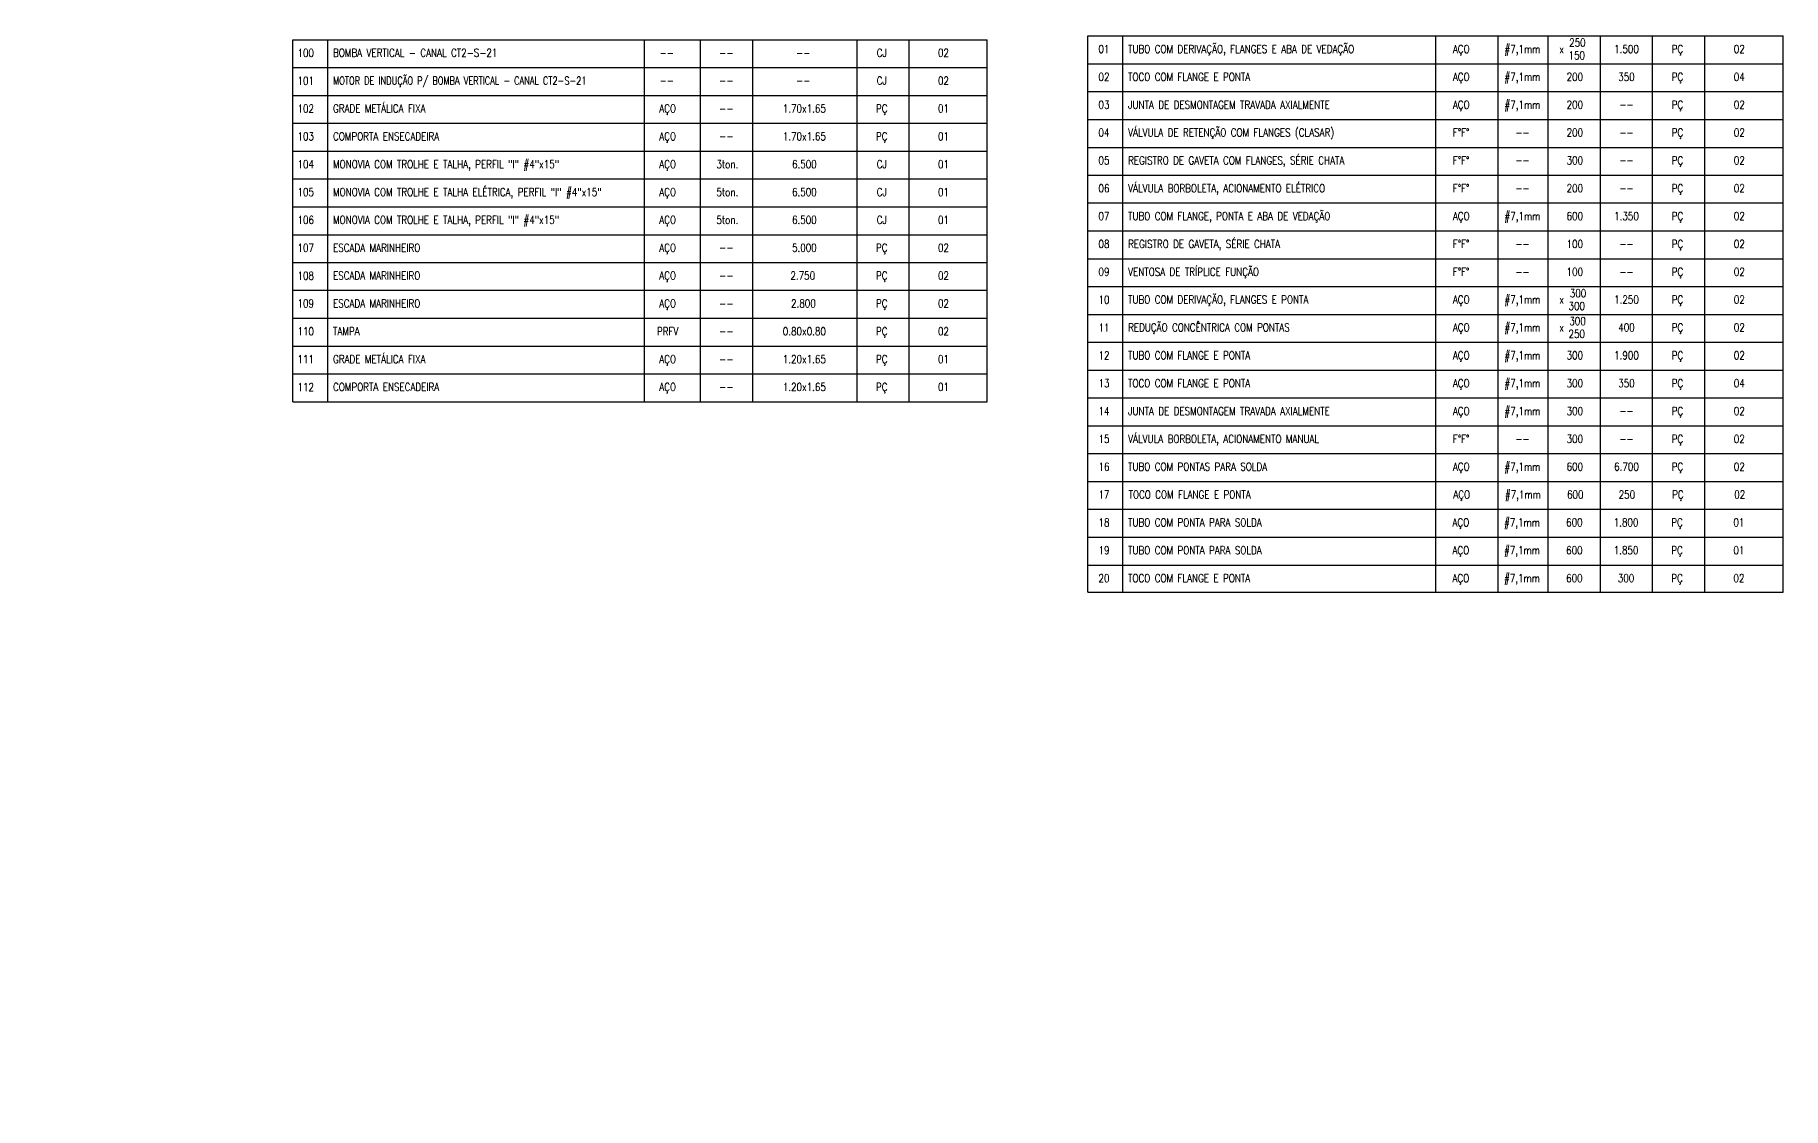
# Model space of a CAD drawing. Header units: feet. Extents: x 0 to 285115, y 0 to 9111421.
# Drawn here: x 285079.85 to 285101.69, y 9111394.03 to 9111407.43 of the extents above; entities that cross this region are included whole.
import ezdxf
from ezdxf import colors
from ezdxf.entities.mleader import LeaderData, LeaderLine
from ezdxf.enums import TextEntityAlignment as Align
from ezdxf.math import Vec2, Vec3

# ---------------------------------------------------------------- set-up
doc = ezdxf.new("R2010")
doc.units = ezdxf.units.FT
doc.header["$MEASUREMENT"] = 0
for name, color, linetype in [('det-tabl', 1, 'CONTINUOUS'), ('H-SA-TEXTO', 2, 'CONTINUOUS'), ('TEXTO', 2, 'CONTINUOUS')]:
    doc.layers.add(name, color=color, linetype=linetype)
doc.styles.add('EGC_Arial_2.0mm', font='arial.ttf', dxfattribs={"width": 0.8, "height": 2})
doc.styles.add('ROMANS', font='romans.shx')

# ---------------------------------------------------------------- blocks, each defined once
blk = doc.blocks.new('_None')

msp = doc.modelspace()

# ---------------------------------------------------------------- linework, layer by layer
at = {"layer": 'det-tabl', "color": 4}
for p, q in [((285083.068, 9111407.37), (285090.894, 9111407.37)), ((285083.068, 9111402.849), (285083.068, 9111407.37)), ((285083.503, 9111403.544), (285083.503, 9111407.37)), ((285087.461, 9111402.849), (285087.461, 9111407.37)), ((285088.162, 9111402.849), (285088.162, 9111407.37)), ((285088.814, 9111407.37), (285091.744, 9111407.37)), ((285088.814, 9111402.849), (285088.814, 9111407.37)), ((285090.118, 9111402.849), (285090.118, 9111407.37)), ((285090.77, 9111402.849), (285090.77, 9111407.37)), ((285091.744, 9111402.849), (285091.744, 9111407.37)), ((285093.002, 9111402.2), (285093.002, 9111407.418)), ((285093.002, 9111407.418), (285098.753, 9111407.418)), ((285093.437, 9111402.2), (285093.437, 9111407.418)), ((285097.35, 9111402.2), (285097.35, 9111407.418)), ((285098.126, 9111402.2), (285098.126, 9111407.418)), ((285098.753, 9111402.2), (285098.753, 9111407.418)), ((285098.753, 9111407.418), (285101.687, 9111407.418)), ((285099.405, 9111402.2), (285099.405, 9111407.418)), ((285100.057, 9111402.2), (285100.057, 9111407.418)), ((285100.709, 9111402.2), (285100.709, 9111407.418)), ((285101.687, 9111402.2), (285101.687, 9111407.418)), ((285083.503, 9111402.849), (285083.503, 9111407.022)), ((285093.002, 9111400.471), (285093.002, 9111402.2)), ((285093.437, 9111400.471), (285093.437, 9111402.2)), ((285097.35, 9111400.471), (285097.35, 9111402.2)), ((285098.126, 9111400.471), (285098.126, 9111402.2)), ((285098.753, 9111402.2), (285101.687, 9111402.2)), ((285098.753, 9111400.471), (285098.753, 9111402.2)), ((285099.405, 9111400.471), (285099.405, 9111402.2)), ((285100.057, 9111400.471), (285100.057, 9111402.2)), ((285100.709, 9111400.471), (285100.709, 9111402.2)), ((285101.687, 9111400.471), (285101.687, 9111402.2)), ((285093.002, 9111400.471), (285101.687, 9111400.471))]:
    msp.add_line(p, q, dxfattribs=at)
at = {"layer": 'det-tabl', "color": 2}
for p, q in [((285083.068, 9111407.022), (285091.744, 9111407.022)), ((285093.002, 9111407.07), (285098.753, 9111407.07)), ((285098.753, 9111407.07), (285101.687, 9111407.07)), ((285083.068, 9111406.675), (285091.744, 9111406.675)), ((285093.002, 9111406.722), (285098.753, 9111406.722)), ((285098.753, 9111406.722), (285101.687, 9111406.722)), ((285093.002, 9111406.374), (285098.753, 9111406.374)), ((285098.753, 9111406.374), (285101.687, 9111406.374)), ((285083.068, 9111406.327), (285091.744, 9111406.327)), ((285083.068, 9111405.979), (285091.744, 9111405.979)), ((285093.002, 9111406.026), (285098.753, 9111406.026)), ((285098.753, 9111406.026), (285101.687, 9111406.026)), ((285083.068, 9111405.631), (285091.744, 9111405.631)), ((285093.002, 9111405.679), (285098.753, 9111405.679)), ((285098.753, 9111405.679), (285101.687, 9111405.679)), ((285083.068, 9111405.283), (285091.744, 9111405.283)), ((285093.002, 9111405.331), (285098.753, 9111405.331)), ((285098.753, 9111405.331), (285101.687, 9111405.331)), ((285083.068, 9111404.935), (285091.744, 9111404.935)), ((285093.002, 9111404.983), (285098.753, 9111404.983)), ((285098.753, 9111404.983), (285101.687, 9111404.983)), ((285093.002, 9111404.635), (285098.753, 9111404.635)), ((285098.753, 9111404.635), (285101.687, 9111404.635)), ((285083.068, 9111404.588), (285091.744, 9111404.588)), ((285083.068, 9111404.24), (285091.744, 9111404.24)), ((285093.002, 9111404.287), (285098.753, 9111404.287)), ((285098.753, 9111404.287), (285101.687, 9111404.287)), ((285083.068, 9111403.892), (285091.744, 9111403.892)), ((285093.002, 9111403.94), (285098.753, 9111403.94)), ((285098.753, 9111403.94), (285101.687, 9111403.94)), ((285093.002, 9111403.592), (285098.753, 9111403.592)), ((285098.753, 9111403.592), (285101.687, 9111403.592)), ((285093.002, 9111403.244), (285098.753, 9111403.244)), ((285098.753, 9111403.244), (285101.687, 9111403.244)), ((285093.002, 9111402.896), (285098.753, 9111402.896)), ((285098.753, 9111402.896), (285101.687, 9111402.896)), ((285093.002, 9111402.548), (285098.753, 9111402.548)), ((285098.753, 9111402.548), (285101.687, 9111402.548)), ((285093.002, 9111402.2), (285098.753, 9111402.2)), ((285093.002, 9111402.2), (285098.753, 9111402.2)), ((285098.753, 9111402.2), (285101.687, 9111402.2)), ((285093.002, 9111401.853), (285098.753, 9111401.853)), ((285098.753, 9111401.853), (285101.687, 9111401.853)), ((285093.002, 9111401.505), (285101.687, 9111401.505)), ((285093.002, 9111401.505), (285098.753, 9111401.505)), ((285098.753, 9111401.505), (285101.687, 9111401.505)), ((285093.002, 9111401.157), (285098.753, 9111401.157)), ((285098.753, 9111401.157), (285101.687, 9111401.157)), ((285093.002, 9111400.809), (285098.753, 9111400.809)), ((285098.753, 9111400.809), (285101.687, 9111400.809))]:
    msp.add_line(p, q, dxfattribs=at)

# ---------------------------------------------------------------- texts
at = {"layer": 'TEXTO', "style": 'ROMANS'}
for s, width, p in [('100', 0.8, (285083.126, 9111407.156)), ('BOMBA VERTICAL - CANAL CT2-S-21', 0.8, (285083.57, 9111407.157)), ('01', 0.8, (285093.134, 9111407.204)), ('TUBO COM DERIVAÇÃO, FLANGES E ABA DE VEDAÇÃO', 0.8, (285093.504, 9111407.204)), ('AÇO', 0.8, (285097.562, 9111407.204)), ('x', 0.8, (285098.891, 9111407.204)), ('250', 0.8, (285099.015, 9111407.284)), ('--', 0.8, (285087.65, 9111407.157)), ('--', 0.8, (285088.395, 9111407.157)), ('--', 0.8, (285089.356, 9111407.157)), ('150', 0.8, (285099.007, 9111407.124)), ('101', 0.8, (285083.126, 9111406.808)), ('MOTOR DE INDUÇÃO P/ BOMBA VERTICAL - CANAL CT2-S-21', 0.75, (285083.57, 9111406.809)), ('--', 0.8, (285087.65, 9111406.809)), ('--', 0.8, (285088.395, 9111406.809)), ('--', 0.8, (285089.356, 9111406.809)), ('02', 0.8, (285093.134, 9111406.856)), ('TOCO COM FLANGE E PONTA', 0.8, (285093.504, 9111406.856)), ('AÇO', 0.8, (285097.562, 9111406.856)), ('GRADE METÁLICA FIXA', 0.8, (285083.57, 9111406.461)), ('03', 0.8, (285093.134, 9111406.508)), ('JUNTA DE DESMONTAGEM TRAVADA AXIALMENTE', 0.8, (285093.504, 9111406.508)), ('AÇO', 0.8, (285097.562, 9111406.508)), ('102', 0.8, (285083.126, 9111406.46)), ('--', 0.8, (285088.395, 9111406.461)), ('103', 0.8, (285083.126, 9111406.113)), ('COMPORTA ENSECADEIRA', 0.8, (285083.57, 9111406.113)), ('--', 0.8, (285088.395, 9111406.113)), ('04', 0.8, (285093.134, 9111406.16)), ('VÁLVULA DE RETENÇÃO COM FLANGES (CLASAR)', 0.8, (285093.504, 9111406.161)), ('F%%DF%%D', 0.8, (285097.562, 9111406.161)), ('REGISTRO DE GAVETA COM FLANGES, SÉRIE CHATA', 0.8, (285093.504, 9111405.813)), ('104', 0.8, (285083.126, 9111405.765)), ('MONOVIA COM TROLHE E TALHA, PERFIL "I" #4"x15"', 0.8, (285083.57, 9111405.765)), ('05', 0.8, (285093.134, 9111405.812)), ('F%%DF%%D', 0.8, (285097.562, 9111405.813)), ('105', 0.8, (285083.126, 9111405.417)), ('MONOVIA COM TROLHE E TALHA ELÉTRICA, PERFIL "I" #4"x15"', 0.8, (285083.57, 9111405.417)), ('06', 0.8, (285093.134, 9111405.464)), ('VÁLVULA BORBOLETA, ACIONAMENTO ELÉTRICO', 0.8, (285093.504, 9111405.465)), ('F%%DF%%D', 0.8, (285097.562, 9111405.465)), ('106', 0.8, (285083.126, 9111405.069)), ('MONOVIA COM TROLHE E TALHA, PERFIL "I" #4"x15"', 0.8, (285083.57, 9111405.07)), ('07', 0.8, (285093.134, 9111405.117)), ('TUBO COM FLANGE, PONTA E ABA DE VEDAÇÃO', 0.8, (285093.504, 9111405.117)), ('AÇO', 0.8, (285097.562, 9111405.117)), ('08', 0.8, (285093.134, 9111404.769)), ('REGISTRO DE GAVETA, SÉRIE CHATA', 0.8, (285093.504, 9111404.769)), ('F%%DF%%D', 0.8, (285097.562, 9111404.769)), ('107', 0.8, (285083.126, 9111404.721)), ('ESCADA MARINHEIRO', 0.8, (285083.57, 9111404.722)), ('--', 0.8, (285088.395, 9111404.722)), ('108', 0.8, (285083.126, 9111404.373)), ('ESCADA MARINHEIRO', 0.8, (285083.57, 9111404.374)), ('--', 0.8, (285088.395, 9111404.374)), ('2.750', 0.8, (285089.285, 9111404.374)), ('09', 0.8, (285093.134, 9111404.421)), ('VENTOSA DE TRÍPLICE FUNÇÃO', 0.8, (285093.504, 9111404.421)), ('F%%DF%%D', 0.8, (285097.562, 9111404.421)), ('10', 0.8, (285093.134, 9111404.073)), ('TUBO COM DERIVAÇÃO, FLANGES E PONTA', 0.8, (285093.504, 9111404.074)), ('AÇO', 0.8, (285097.562, 9111404.074)), ('300', 0.8, (285099.023, 9111404.153)), ('109', 0.8, (285083.126, 9111404.026)), ('ESCADA MARINHEIRO', 0.8, (285083.57, 9111404.026)), ('--', 0.8, (285088.395, 9111404.026)), ('2.800', 0.8, (285089.293, 9111404.026)), ('x', 0.8, (285098.891, 9111404.074)), ('300', 0.8, (285099.007, 9111403.994)), ('110', 0.8, (285083.126, 9111403.678)), ('TAMPA', 0.8, (285083.57, 9111403.678)), ('11', 0.8, (285093.134, 9111403.725)), ('REDUÇÃO CONCÊNTRICA COM PONTAS', 0.8, (285093.504, 9111403.726)), ('AÇO', 0.8, (285097.562, 9111403.726)), ('x', 0.8, (285098.891, 9111403.726)), ('250', 0.8, (285099.007, 9111403.646)), ('300', 0.8, (285099.017, 9111403.806)), ('--', 0.8, (285088.395, 9111403.678)), ('12', 0.8, (285093.134, 9111403.377)), ('TUBO COM FLANGE E PONTA', 0.8, (285093.504, 9111403.378)), ('AÇO', 0.8, (285097.562, 9111403.378)), ('13', 0.8, (285093.134, 9111403.03)), ('TOCO COM FLANGE E PONTA', 0.8, (285093.504, 9111403.03)), ('AÇO', 0.8, (285097.562, 9111403.03)), ('14', 0.8, (285093.134, 9111402.682)), ('JUNTA DE DESMONTAGEM TRAVADA AXIALMENTE', 0.8, (285093.504, 9111402.682)), ('AÇO', 0.8, (285097.562, 9111402.682)), ('15', 0.8, (285093.134, 9111402.334)), ('VÁLVULA BORBOLETA, ACIONAMENTO MANUAL', 0.8, (285093.504, 9111402.334)), ('F%%DF%%D', 0.8, (285097.562, 9111402.334)), ('16', 0.8, (285093.134, 9111401.986)), ('TUBO COM PONTAS PARA SOLDA', 0.8, (285093.504, 9111401.987)), ('AÇO', 0.8, (285097.562, 9111401.987)), ('17', 0.8, (285093.134, 9111401.638)), ('TOCO COM FLANGE E PONTA', 0.8, (285093.51, 9111401.639)), ('AÇO', 0.8, (285097.568, 9111401.639)), ('18', 0.8, (285093.134, 9111401.29)), ('TUBO COM PONTA PARA SOLDA', 0.8, (285093.504, 9111401.291)), ('AÇO', 0.8, (285097.557, 9111401.291)), ('19', 0.8, (285093.134, 9111400.943)), ('TUBO COM PONTA PARA SOLDA', 0.8, (285093.504, 9111400.943)), ('AÇO', 0.8, (285097.557, 9111400.943)), ('20', 0.8, (285093.134, 9111400.595)), ('TOCO COM FLANGE E PONTA', 0.8, (285093.504, 9111400.595)), ('AÇO', 0.8, (285097.557, 9111400.595))]:
    msp.add_text(s, height=0.1, dxfattribs=dict(at, width=width)).set_placement(p)
at = {"layer": 'TEXTO', "style": 'ROMANS', "width": 0.8}
for s, p in [('CJ', (285090.426, 9111407.157)), ('02', (285091.197, 9111407.157)), ('#7,1mm', (285098.431, 9111407.204)), ('1.500', (285099.731, 9111407.204)), ('PÇ', (285100.368, 9111407.204)), ('02', (285101.141, 9111407.204)), ('CJ', (285090.426, 9111406.809)), ('02', (285091.197, 9111406.809)), ('#7,1mm', (285098.431, 9111406.856)), ('200', (285099.086, 9111406.856)), ('350', (285099.731, 9111406.856)), ('PÇ', (285100.368, 9111406.856)), ('04', (285101.141, 9111406.856)), ('#7,1mm', (285098.431, 9111406.508)), ('200', (285099.086, 9111406.508)), ('PÇ', (285100.368, 9111406.508)), ('02', (285101.141, 9111406.508)), ('AÇO', (285087.751, 9111406.461)), ('1.70x1.65', (285089.459, 9111406.461)), ('PÇ', (285090.426, 9111406.461)), ('01', (285091.197, 9111406.461)), ('--', (285099.731, 9111406.508)), ('AÇO', (285087.751, 9111406.113)), ('1.70x1.65', (285089.459, 9111406.113)), ('PÇ', (285090.426, 9111406.113)), ('01', (285091.197, 9111406.113)), ('--', (285098.431, 9111406.161)), ('200', (285099.086, 9111406.161)), ('--', (285099.731, 9111406.161)), ('PÇ', (285100.368, 9111406.161)), ('02', (285101.141, 9111406.161)), ('AÇO', (285087.751, 9111405.765)), ('3ton.', (285088.497, 9111405.765)), ('6.500', (285089.459, 9111405.765)), ('CJ', (285090.426, 9111405.765)), ('01', (285091.197, 9111405.765)), ('--', (285098.431, 9111405.813)), ('300', (285099.086, 9111405.813)), ('--', (285099.731, 9111405.813)), ('PÇ', (285100.368, 9111405.813)), ('02', (285101.141, 9111405.813)), ('AÇO', (285087.751, 9111405.417)), ('5ton.', (285088.497, 9111405.417)), ('6.500', (285089.459, 9111405.417)), ('CJ', (285090.426, 9111405.417)), ('01', (285091.197, 9111405.417)), ('--', (285098.431, 9111405.465)), ('200', (285099.086, 9111405.465)), ('--', (285099.731, 9111405.465)), ('PÇ', (285100.368, 9111405.465)), ('02', (285101.141, 9111405.465)), ('AÇO', (285087.751, 9111405.07)), ('5ton.', (285088.497, 9111405.07)), ('6.500', (285089.459, 9111405.07)), ('CJ', (285090.426, 9111405.07)), ('01', (285091.197, 9111405.07)), ('#7,1mm', (285098.431, 9111405.117)), ('600', (285099.086, 9111405.117)), ('1.350', (285099.731, 9111405.117)), ('PÇ', (285100.368, 9111405.117)), ('02', (285101.141, 9111405.117)), ('100', (285099.086, 9111404.769)), ('PÇ', (285100.368, 9111404.769)), ('02', (285101.141, 9111404.769)), ('AÇO', (285087.751, 9111404.722)), ('5.000', (285089.459, 9111404.722)), ('PÇ', (285090.426, 9111404.722)), ('02', (285091.197, 9111404.722)), ('--', (285098.431, 9111404.769)), ('--', (285099.731, 9111404.769)), ('AÇO', (285087.751, 9111404.374)), ('PÇ', (285090.426, 9111404.374)), ('02', (285091.197, 9111404.374)), ('--', (285098.431, 9111404.421)), ('100', (285099.086, 9111404.421)), ('--', (285099.731, 9111404.421)), ('PÇ', (285100.368, 9111404.421)), ('02', (285101.141, 9111404.421)), ('#7,1mm', (285098.431, 9111404.074)), ('1.250', (285099.731, 9111404.074)), ('PÇ', (285100.368, 9111404.074)), ('02', (285101.141, 9111404.074)), ('AÇO', (285087.751, 9111404.026)), ('PÇ', (285090.426, 9111404.026)), ('02', (285091.197, 9111404.026)), ('PRFV', (285087.751, 9111403.678)), ('0.80x0.80', (285089.459, 9111403.678)), ('PÇ', (285090.426, 9111403.678)), ('02', (285091.197, 9111403.678)), ('#7,1mm', (285098.431, 9111403.726)), ('400', (285099.731, 9111403.726)), ('PÇ', (285100.368, 9111403.726)), ('02', (285101.141, 9111403.726)), ('#7,1mm', (285098.431, 9111403.378)), ('300', (285099.086, 9111403.378)), ('1.900', (285099.731, 9111403.378)), ('PÇ', (285100.368, 9111403.378)), ('02', (285101.141, 9111403.378)), ('#7,1mm', (285098.431, 9111403.03)), ('300', (285099.086, 9111403.03)), ('350', (285099.731, 9111403.03)), ('PÇ', (285100.368, 9111403.03)), ('04', (285101.141, 9111403.03)), ('#7,1mm', (285098.431, 9111402.682)), ('300', (285099.086, 9111402.682)), ('--', (285099.731, 9111402.682)), ('PÇ', (285100.368, 9111402.682)), ('02', (285101.141, 9111402.682)), ('300', (285099.086, 9111402.334)), ('PÇ', (285100.368, 9111402.334)), ('02', (285101.141, 9111402.334)), ('--', (285098.431, 9111402.334)), ('--', (285099.731, 9111402.334)), ('#7,1mm', (285098.431, 9111401.987)), ('600', (285099.086, 9111401.987)), ('6.700', (285099.731, 9111401.987)), ('PÇ', (285100.368, 9111401.987)), ('02', (285101.141, 9111401.987)), ('#7,1mm', (285098.437, 9111401.639)), ('600', (285099.091, 9111401.639)), ('250', (285099.736, 9111401.639)), ('PÇ', (285100.373, 9111401.639)), ('02', (285101.146, 9111401.639)), ('#7,1mm', (285098.426, 9111401.291)), ('600', (285099.08, 9111401.291)), ('1.800', (285099.726, 9111401.291)), ('PÇ', (285100.363, 9111401.291)), ('01', (285101.136, 9111401.291)), ('#7,1mm', (285098.426, 9111400.943)), ('600', (285099.08, 9111400.943)), ('1.850', (285099.726, 9111400.943)), ('PÇ', (285100.363, 9111400.943)), ('01', (285101.136, 9111400.943)), ('#7,1mm', (285098.426, 9111400.595)), ('600', (285099.08, 9111400.595)), ('300', (285099.726, 9111400.595)), ('PÇ', (285100.363, 9111400.595)), ('02', (285101.136, 9111400.595))]:
    msp.add_text(s, height=0.1, dxfattribs=at).set_placement(p, align=Align.CENTER)

# ---------------------------------------------------------------- next in the draw order: leaders
at = {"layer": 'H-SA-TEXTO'}
ml = msp.add_multileader_mtext('Standard', dxfattribs=at)
ml.set_content('CANAL DE TRANSIÇÃO', color=2, style='EGC_Arial_2.0mm')
ml.set_leader_properties(color=1, linetype='ByLayer', lineweight=-1)
ml.set_arrow_properties(name='NONE')
ml.build(insert=Vec2(0, 0))
ml.multileader.update_dxf_attribs({"text_left_attachment_type": 2, "text_right_attachment_type": 2, "dogleg_length": 1.982, "arrow_head_size": 0.075, "scale": 0.05})
ctx = ml.context
ctx.base_point, ctx.scale, ctx.char_height, ctx.arrow_head_size, ctx.landing_gap_size, ctx.plane_origin, ctx.plane_x_axis, ctx.plane_y_axis = Vec3(285092.559, 9111417.663), 0.05, 0.1, 0.075, 0.05, Vec3(285473.446, 9111479.924), Vec3(0.999987, 0.005007), Vec3(-0.005007, 0.999987)
ctx.left_attachment, ctx.right_attachment, ctx.text_align_type = 2, 2, 1
notes = []
notes.append((ctx, [(0, (0, 0, 0), (0, 0), (1, 0), 1, [])]))
ctx.mtext.insert, ctx.mtext.text_direction, ctx.mtext.rotation, ctx.mtext.width, ctx.mtext.defined_height, ctx.mtext.alignment, ctx.mtext.flow_direction = Vec3(285093.224, 9111417.741), Vec3(0.999987, 0.005007), 0.005007, 3.390088210153408e-11, 1.047, 2, 5
ctx.mtext.has_bg_fill, ctx.mtext.bg_color, ctx.mtext.bg_scale_factor, ctx.mtext.bg_transparency, ctx.mtext.use_window_bg_color = 1, -1073741824, 1, 0, 1
for ctx, leaders in notes:
    for number, flags, end, landing, length, lines in leaders:
        leader = LeaderData()
        leader.index, (leader.has_last_leader_line, leader.has_dogleg_vector, leader.attachment_direction) = number, flags
        leader.last_leader_point, leader.dogleg_vector, leader.dogleg_length = Vec3(end), Vec3(landing), length
        for number, points, colour, breaks in lines:
            line = LeaderLine()
            line.index, line.vertices, line.color, line.breaks = number, Vec3.list(points), colors.encode_raw_color(colour), breaks
            leader.lines.append(line)
        ctx.leaders.append(leader)

# ---------------------------------------------------------------- next in the draw order: texts
at = {"layer": 'TEXTO', "style": 'ROMANS', "width": 0.8}
for p in [(285088.395, 9111403.33), (285088.395, 9111402.983)]:
    msp.add_text('--', height=0.1, dxfattribs=at).set_placement(p)
for s, p in [('1.20x1.65', (285089.459, 9111403.33)), ('PÇ', (285090.426, 9111403.33)), ('01', (285091.197, 9111403.33)), ('1.20x1.65', (285089.459, 9111402.983)), ('PÇ', (285090.426, 9111402.983)), ('01', (285091.197, 9111402.983))]:
    msp.add_text(s, height=0.1, dxfattribs=at).set_placement(p, align=Align.CENTER)

# ---------------------------------------------------------------- next in the draw order: leaders
at = {"layer": 'H-SA-TEXTO'}
ml = msp.add_multileader_mtext('Standard', dxfattribs=at)
ml.set_content('CP-3b TRECHO 1', color=2, style='EGC_Arial_2.0mm')
ml.set_leader_properties(color=1, linetype='ByLayer', lineweight=-1)
ml.set_arrow_properties(name='NONE')
ml.build(insert=Vec2(0, 0))
ml.multileader.update_dxf_attribs({"text_left_attachment_type": 2, "text_right_attachment_type": 2, "dogleg_length": 1.982, "arrow_head_size": 0.075, "scale": 0.05})
ctx = ml.context
ctx.base_point, ctx.scale, ctx.char_height, ctx.arrow_head_size, ctx.landing_gap_size, ctx.plane_origin, ctx.plane_x_axis, ctx.plane_y_axis = Vec3(285087.364, 9111417.493), 0.05, 0.1, 0.075, 0.05, Vec3(285462.55, 9111480.044), Vec3(0.999987, 0.005007), Vec3(-0.005007, 0.999987)
ctx.left_attachment, ctx.right_attachment, ctx.text_align_type = 2, 2, 1
notes = []
notes.append((ctx, [(0, (0, 0, 0), (0, 0), (1, 0), 1, [])]))
ctx.mtext.insert, ctx.mtext.text_direction, ctx.mtext.rotation, ctx.mtext.width, ctx.mtext.defined_height, ctx.mtext.alignment, ctx.mtext.flow_direction = Vec3(285087.858, 9111417.548), Vec3(0.999987, 0.005007), 0.005007, 1.18202, 0.215, 2, 5
ctx.mtext.has_bg_fill, ctx.mtext.bg_color, ctx.mtext.bg_scale_factor, ctx.mtext.bg_transparency, ctx.mtext.use_window_bg_color = 1, -1073741824, 1, 0, 1
for ctx, leaders in notes:
    for number, flags, end, landing, length, lines in leaders:
        leader = LeaderData()
        leader.index, (leader.has_last_leader_line, leader.has_dogleg_vector, leader.attachment_direction) = number, flags
        leader.last_leader_point, leader.dogleg_vector, leader.dogleg_length = Vec3(end), Vec3(landing), length
        for number, points, colour, breaks in lines:
            line = LeaderLine()
            line.index, line.vertices, line.color, line.breaks = number, Vec3.list(points), colors.encode_raw_color(colour), breaks
            leader.lines.append(line)
        ctx.leaders.append(leader)

# ---------------------------------------------------------------- next in the draw order: linework, layer by layer
at = {"layer": 'det-tabl', "color": 2}
for p, q in [((285083.068, 9111403.544), (285091.744, 9111403.544)), ((285083.068, 9111403.196), (285091.744, 9111403.196))]:
    msp.add_line(p, q, dxfattribs=at)
at = {"layer": 'det-tabl', "color": 4}
msp.add_line((285083.068, 9111402.849), (285091.744, 9111402.849), dxfattribs=at)

# ---------------------------------------------------------------- next in the draw order: texts
at = {"layer": 'TEXTO', "style": 'ROMANS', "width": 0.8}
for s, p in [('111', (285083.126, 9111403.33)), ('GRADE METÁLICA FIXA', (285083.57, 9111403.33)), ('112', (285083.126, 9111402.982)), ('COMPORTA ENSECADEIRA', (285083.57, 9111402.983))]:
    msp.add_text(s, height=0.1, dxfattribs=at).set_placement(p)
for p in [(285087.751, 9111403.33), (285087.751, 9111402.983)]:
    msp.add_text('AÇO', height=0.1, dxfattribs=at).set_placement(p, align=Align.CENTER)

doc.saveas('drawing.dxf')
